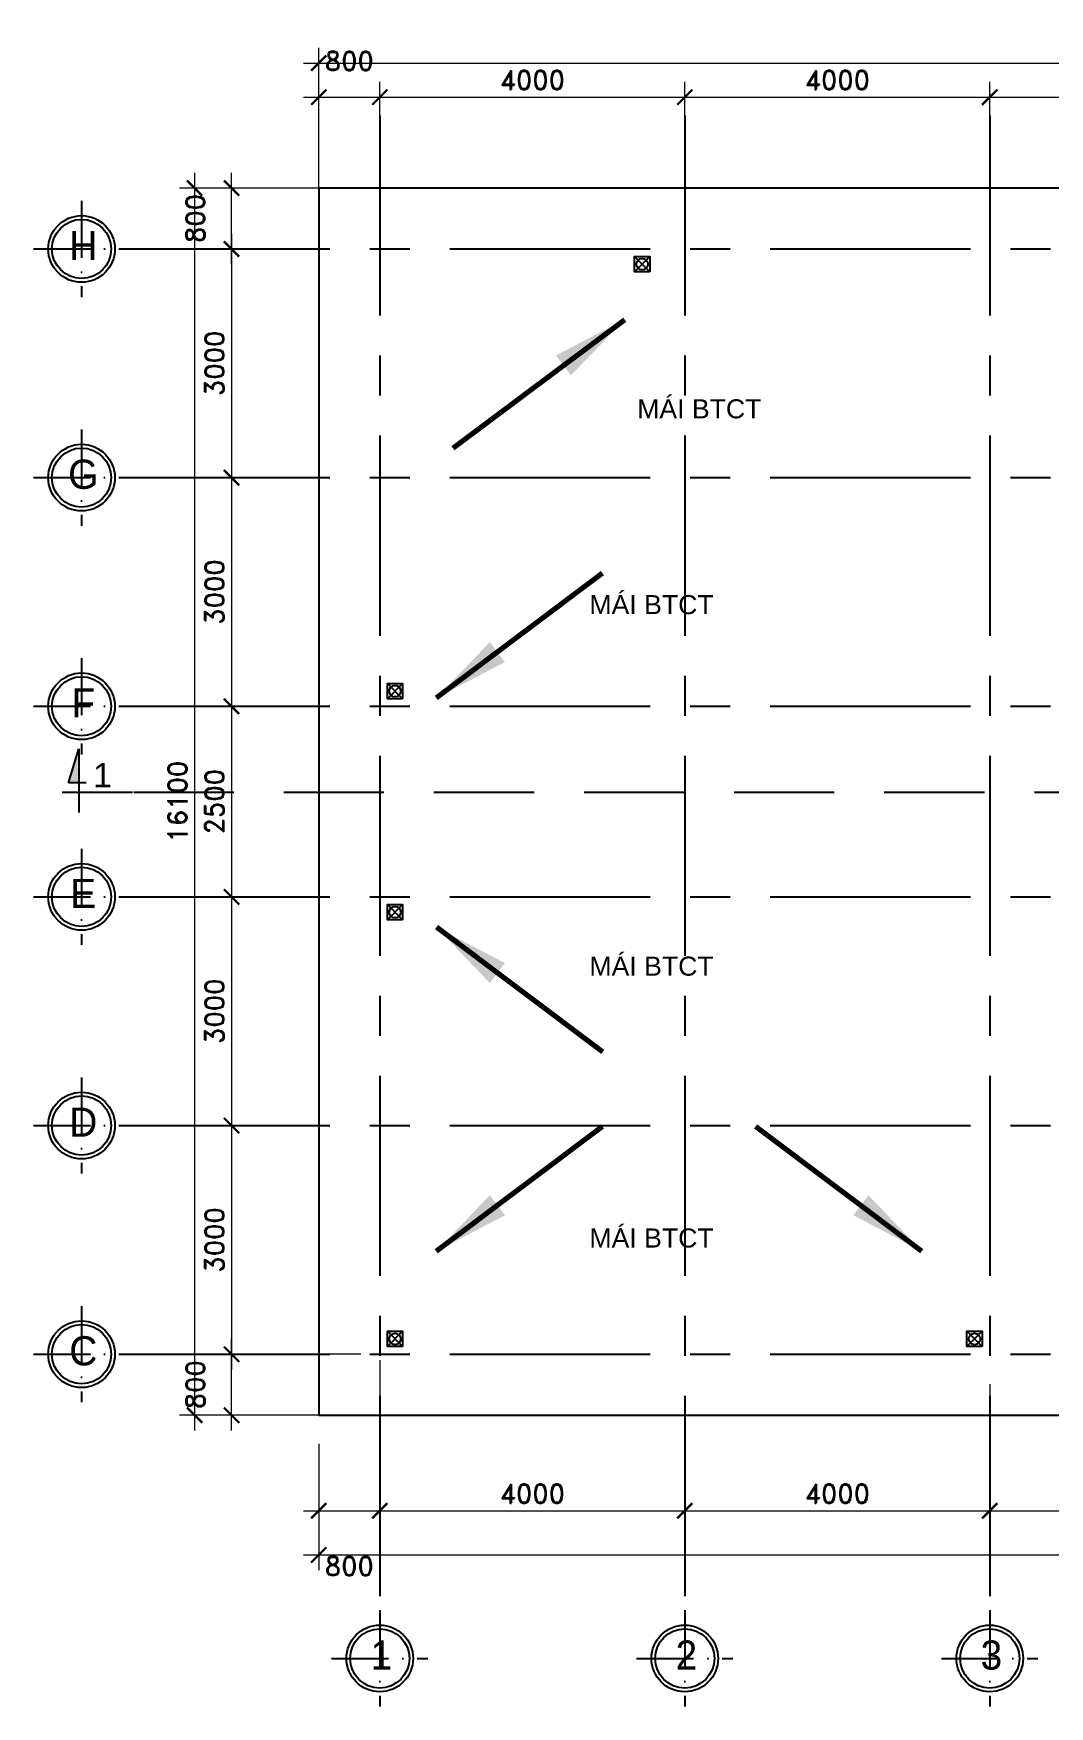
# Model space of a CAD drawing. Header units: inches. Extents: x 452443 to 881249, y 975131 to 1198310.
# Drawn here: x 844229 to 857555, y 1078814 to 1100764 of the extents above; entities that cross this region are included whole.
import ezdxf
from ezdxf.enums import TextEntityAlignment as Align

# ---------------------------------------------------------------- set-up
doc = ezdxf.new("R2010")
doc.units = ezdxf.units.IN
doc.header["$LTSCALE"] = 3.5
doc.header["$MEASUREMENT"] = 0
for name, pattern in [('ACAD_ISO10W100', [18, 12, -3, 0, -3]), ('CENTER', [2, 1.25, -0.25, 0.25, -0.25]), ('HIDDEN', [0.375, 0.25, -0.125])]:
    doc.linetypes.add(name, pattern=pattern)
for name, color, linetype in [('DOOR-84', 84, 'Continuous'), ('hatch', 4, 'Continuous'), ('HATCH47', 47, 'Continuous'), ('Net thay', 140, 'Continuous'), ('Netcat', 5, 'Continuous'), ('NOI THAT', 42, 'Continuous'), ('phong', 2, 'Continuous'), ('text', 3, 'Continuous'), ('TEXT2', 7, 'Continuous'), ('thuocdo', 3, 'Continuous'), ('Truc', 252, 'Continuous'), ('VISIONABLE-LINE126', 126, 'Continuous')]:
    doc.layers.add(name, color=color, linetype=linetype)
doc.styles.add('romand', font='romand.shx')
doc.styles.add('STYLE5', font='VAVON_.TTF')
doc.styles.add('VNI-HELVE', font='VHELVEN0.TTF')
doc.dimstyles.new('TL100', dxfattribs={"dimscale": 100, "dimtxt": 2.5, "dimasz": 2, "dimexe": 2, "dimexo": 1, "dimgap": 1, "dimtad": 1, "dimdec": 0, "dimzin": 0, "dimdsep": 46, "dimtxsty": 'romand', "dimblk": 'ARCHTICK', "dimcen": 2, "dimdle": 2, "dimclrd": 256, "dimclre": 256, "dimclrt": 7, "dimadec": 0, "dimazin": 0, "dimtfac": 0.004, "dimtdec": 0, "dimtmove": 2, "dimatfit": 3, "dimfxl": 1, "dimtolj": 1, "dimtzin": 0, "dimlwd": 20, "dimlwe": 20, "dimarcsym": 1})

# ---------------------------------------------------------------- blocks, each defined once
blk = doc.blocks.new('thu-nuoc')
blk.add_lwpolyline([(0, -200), (-200, -200), (-200, 0), (0, 0)], close=True)
blk.add_circle((-100, -100), 75)
at = {"layer": 'hatch'}
for p, q in [((-200, 0), (0, -200)), ((0, 0), (-200, -200))]:
    blk.add_line(p, q, dxfattribs=at)
blk = doc.blocks.new('truc tron')
at = {"layer": 'DOOR-84', "linetype": 'ACAD_ISO10W100', "ltscale": 20}
for p, q in [((0, -710), (0, 710)), ((710, 0), (-710, 0))]:
    blk.add_line(p, q, dxfattribs=at)
at = {"layer": 'DOOR-84', "linetype": 'Continuous'}
blk.add_circle((0, 0), 492, dxfattribs=at)
at = {"layer": 'NOI THAT', "linetype": 'Continuous'}
blk.add_circle((0, 0), 437, dxfattribs=at)
blk = doc.blocks.new('dc')
at = {"layer": 'Netcat'}
blk.add_hatch(color=256, dxfattribs=at).paths.add_polyline_path([(828, 672), (828, 147), (989, 147)])
for p, q in [((828, 672), (828, -310)), ((989, 147), (828, 672)), ((0, 0), (1087, 0)), ((717, 147), (989, 147))]:
    blk.add_line(p, q, dxfattribs=at)
at = {"style": 'VNI-HELVE', "flags": 4}
blk.add_attdef('E', text='', height=375, dxfattribs=at).set_placement((482, 272), align=Align.MIDDLE_CENTER)
blk = doc.blocks.new('_ArchTick')
at = {"color": 0, "linetype": 'ByBlock', "const_width": 0.15}
blk.add_lwpolyline([(-0.5, -0.5), (0.5, 0.5)], dxfattribs=at)
blk = doc.blocks.new('*D2440')
at = {"layer": 'DEFPOINTS', "color": 0}
for p in [(848771, 1083460), (852771, 1081382), (852771, 1080705)]:
    blk.add_point(p, dxfattribs=at)
at = {"layer": 'thuocdo', "lineweight": 20}
for p, q in [((848771, 1083360), (848771, 1081182)), ((852771, 1080805), (852771, 1081582)), ((848571, 1081382), (852971, 1081382))]:
    blk.add_line(p, q, dxfattribs=at)
at = {"layer": 'thuocdo', "lineweight": 20, "xscale": 200, "yscale": 200, "zscale": 200, "rotation": 180}
blk.add_blockref('_ArchTick', (848771, 1081382), dxfattribs=at)
at = {"layer": 'thuocdo', "lineweight": 20, "xscale": 200, "yscale": 200, "zscale": 200}
blk.add_blockref('_ArchTick', (852771, 1081382), dxfattribs=at)
at = {"layer": 'thuocdo', "color": 7, "insert": (850771, 1081607), "char_height": 250, "attachment_point": 5, "style": 'romand'}
blk.add_mtext('\\A1;4000', dxfattribs=at)
blk = doc.blocks.new('*D2441')
at = {"layer": 'DEFPOINTS', "color": 0}
for p in [(856771, 1083143), (856771, 1081382), (852771, 1080705)]:
    blk.add_point(p, dxfattribs=at)
at = {"layer": 'thuocdo', "lineweight": 20}
for p, q in [((856771, 1083043), (856771, 1081182)), ((852771, 1080805), (852771, 1081582)), ((852571, 1081382), (856971, 1081382))]:
    blk.add_line(p, q, dxfattribs=at)
at = {"layer": 'thuocdo', "lineweight": 20, "xscale": 200, "yscale": 200, "zscale": 200, "rotation": 180}
blk.add_blockref('_ArchTick', (852771, 1081382), dxfattribs=at)
at = {"layer": 'thuocdo', "lineweight": 20, "xscale": 200, "yscale": 200, "zscale": 200}
blk.add_blockref('_ArchTick', (856771, 1081382), dxfattribs=at)
at = {"layer": 'thuocdo', "color": 7, "insert": (854771, 1081607), "char_height": 250, "attachment_point": 5, "style": 'romand'}
blk.add_mtext('\\A1;4000', dxfattribs=at)
blk = doc.blocks.new('*D2442')
at = {"layer": 'DEFPOINTS', "color": 0}
for p in [(856771, 1083143), (860771, 1083143), (860771, 1081382)]:
    blk.add_point(p, dxfattribs=at)
at = {"layer": 'thuocdo', "lineweight": 20}
for p, q in [((856771, 1083043), (856771, 1081182)), ((860771, 1083043), (860771, 1081182)), ((856571, 1081382), (860971, 1081382))]:
    blk.add_line(p, q, dxfattribs=at)
at = {"layer": 'thuocdo', "lineweight": 20, "xscale": 200, "yscale": 200, "zscale": 200, "rotation": 180}
blk.add_blockref('_ArchTick', (856771, 1081382), dxfattribs=at)
at = {"layer": 'thuocdo', "lineweight": 20, "xscale": 200, "yscale": 200, "zscale": 200}
blk.add_blockref('_ArchTick', (860771, 1081382), dxfattribs=at)
at = {"layer": 'thuocdo', "color": 7, "insert": (858771, 1081607), "char_height": 250, "attachment_point": 5, "style": 'romand'}
blk.add_mtext('\\A1;4000', dxfattribs=at)
blk = doc.blocks.new('*D2446')
at = {"layer": 'DEFPOINTS', "color": 0}
for p in [(847705, 1097936), (846827, 1094936), (847705, 1094936)]:
    blk.add_point(p, dxfattribs=at)
at = {"layer": 'thuocdo', "lineweight": 20}
for p, q in [((846827, 1098136), (846827, 1094736)), ((847605, 1097936), (846627, 1097936)), ((847605, 1094936), (846627, 1094936))]:
    blk.add_line(p, q, dxfattribs=at)
at = {"layer": 'thuocdo', "lineweight": 20, "xscale": 200, "yscale": 200, "zscale": 200}
for p, rotation in [((846827, 1097936), 90), ((846827, 1094936), 270)]:
    blk.add_blockref('_ArchTick', p, dxfattribs=dict(at, rotation=rotation))
at = {"layer": 'thuocdo', "color": 7, "insert": (846602, 1096436), "char_height": 250, "attachment_point": 5, "rotation": 90, "style": 'romand'}
blk.add_mtext('\\A1;3000', dxfattribs=at)
blk = doc.blocks.new('*D2447')
at = {"layer": 'DEFPOINTS', "color": 0}
for p in [(847705, 1094936), (846827, 1091936), (847132, 1091936)]:
    blk.add_point(p, dxfattribs=at)
at = {"layer": 'thuocdo', "lineweight": 20}
for p, q in [((846827, 1095136), (846827, 1091736)), ((847605, 1094936), (846627, 1094936)), ((847032, 1091936), (846627, 1091936))]:
    blk.add_line(p, q, dxfattribs=at)
at = {"layer": 'thuocdo', "lineweight": 20, "xscale": 200, "yscale": 200, "zscale": 200}
for p, rotation in [((846827, 1094936), 90), ((846827, 1091936), 270)]:
    blk.add_blockref('_ArchTick', p, dxfattribs=dict(at, rotation=rotation))
at = {"layer": 'thuocdo', "color": 7, "insert": (846602, 1093436), "char_height": 250, "attachment_point": 5, "rotation": 90, "style": 'romand'}
blk.add_mtext('\\A1;3000', dxfattribs=at)
blk = doc.blocks.new('*D2448')
at = {"layer": 'DEFPOINTS', "color": 0}
for p in [(847132, 1091936), (846827, 1089436), (847132, 1089436)]:
    blk.add_point(p, dxfattribs=at)
at = {"layer": 'thuocdo', "lineweight": 20}
for p, q in [((846827, 1092136), (846827, 1089236)), ((847032, 1091936), (846627, 1091936)), ((847032, 1089436), (846627, 1089436))]:
    blk.add_line(p, q, dxfattribs=at)
at = {"layer": 'thuocdo', "lineweight": 20, "xscale": 200, "yscale": 200, "zscale": 200}
for p, rotation in [((846827, 1091936), 90), ((846827, 1089436), 270)]:
    blk.add_blockref('_ArchTick', p, dxfattribs=dict(at, rotation=rotation))
at = {"layer": 'thuocdo', "color": 7, "insert": (846602, 1090686), "char_height": 250, "attachment_point": 5, "rotation": 90, "style": 'romand'}
blk.add_mtext('\\A1;2500', dxfattribs=at)
blk = doc.blocks.new('*D2449')
at = {"layer": 'DEFPOINTS', "color": 0}
for p in [(847132, 1089436), (846827, 1086436), (847772, 1086436)]:
    blk.add_point(p, dxfattribs=at)
at = {"layer": 'thuocdo', "lineweight": 20}
for p, q in [((846827, 1089636), (846827, 1086236)), ((847032, 1089436), (846627, 1089436)), ((847672, 1086436), (846627, 1086436))]:
    blk.add_line(p, q, dxfattribs=at)
at = {"layer": 'thuocdo', "lineweight": 20, "xscale": 200, "yscale": 200, "zscale": 200}
for p, rotation in [((846827, 1089436), 90), ((846827, 1086436), 270)]:
    blk.add_blockref('_ArchTick', p, dxfattribs=dict(at, rotation=rotation))
at = {"layer": 'thuocdo', "color": 7, "insert": (846602, 1087936), "char_height": 250, "attachment_point": 5, "rotation": 90, "style": 'romand'}
blk.add_mtext('\\A1;3000', dxfattribs=at)
blk = doc.blocks.new('*D2450')
at = {"layer": 'DEFPOINTS', "color": 0}
for p in [(847772, 1086436), (846827, 1083436), (848621, 1083436)]:
    blk.add_point(p, dxfattribs=at)
at = {"layer": 'thuocdo', "lineweight": 20}
for p, q in [((846827, 1086636), (846827, 1083236)), ((847672, 1086436), (846627, 1086436)), ((848521, 1083436), (846627, 1083436))]:
    blk.add_line(p, q, dxfattribs=at)
at = {"layer": 'thuocdo', "lineweight": 20, "xscale": 200, "yscale": 200, "zscale": 200}
for p, rotation in [((846827, 1086436), 90), ((846827, 1083436), 270)]:
    blk.add_blockref('_ArchTick', p, dxfattribs=dict(at, rotation=rotation))
at = {"layer": 'thuocdo', "color": 7, "insert": (846602, 1084936), "char_height": 250, "attachment_point": 5, "rotation": 90, "style": 'romand'}
blk.add_mtext('\\A1;3000', dxfattribs=at)
blk = doc.blocks.new('*D2451')
at = {"layer": 'DEFPOINTS', "color": 0}
for p in [(848408, 1098736), (846343, 1082636), (848175, 1082636)]:
    blk.add_point(p, dxfattribs=at)
at = {"layer": 'thuocdo', "lineweight": 20}
for p, q in [((846343, 1098936), (846343, 1082436)), ((848308, 1098736), (846143, 1098736)), ((848075, 1082636), (846143, 1082636))]:
    blk.add_line(p, q, dxfattribs=at)
at = {"layer": 'thuocdo', "lineweight": 20, "xscale": 200, "yscale": 200, "zscale": 200}
for p, rotation in [((846343, 1098736), 90), ((846343, 1082636), 270)]:
    blk.add_blockref('_ArchTick', p, dxfattribs=dict(at, rotation=rotation))
at = {"layer": 'thuocdo', "color": 7, "insert": (846118, 1090686), "char_height": 250, "attachment_point": 5, "rotation": 90, "style": 'romand'}
blk.add_mtext('\\A1;16100', dxfattribs=at)
blk = doc.blocks.new('*D2452')
at = {"layer": 'DEFPOINTS', "color": 0}
for p in [(847971, 1082361), (878071, 1082212), (878071, 1080803)]:
    blk.add_point(p, dxfattribs=at)
at = {"layer": 'thuocdo', "lineweight": 20}
for p, q in [((847971, 1082261), (847971, 1080603)), ((878071, 1082112), (878071, 1080603)), ((847771, 1080803), (878271, 1080803))]:
    blk.add_line(p, q, dxfattribs=at)
at = {"layer": 'thuocdo', "lineweight": 20, "xscale": 200, "yscale": 200, "zscale": 200, "rotation": 180}
blk.add_blockref('_ArchTick', (847971, 1080803), dxfattribs=at)
at = {"layer": 'thuocdo', "lineweight": 20, "xscale": 200, "yscale": 200, "zscale": 200}
blk.add_blockref('_ArchTick', (878071, 1080803), dxfattribs=at)
at = {"layer": 'thuocdo', "color": 7, "insert": (863021, 1081028), "char_height": 250, "attachment_point": 5, "style": 'romand'}
blk.add_mtext('\\A1;30100', dxfattribs=at)
blk = doc.blocks.new('*D2453')
at = {"layer": 'DEFPOINTS', "color": 0}
for p in [(878071, 1100375), (847971, 1098284), (878071, 1098284)]:
    blk.add_point(p, dxfattribs=at)
at = {"layer": 'thuocdo', "lineweight": 20}
for p, q in [((847771, 1100375), (878271, 1100375)), ((847971, 1098384), (847971, 1100575)), ((878071, 1098384), (878071, 1100575))]:
    blk.add_line(p, q, dxfattribs=at)
at = {"layer": 'thuocdo', "lineweight": 20, "xscale": 200, "yscale": 200, "zscale": 200, "rotation": 180}
blk.add_blockref('_ArchTick', (847971, 1100375), dxfattribs=at)
at = {"layer": 'thuocdo', "lineweight": 20, "xscale": 200, "yscale": 200, "zscale": 200}
blk.add_blockref('_ArchTick', (878071, 1100375), dxfattribs=at)
at = {"layer": 'thuocdo', "color": 7, "insert": (863021, 1100600), "char_height": 250, "attachment_point": 5, "style": 'romand'}
blk.add_mtext('\\A1;30100', dxfattribs=at)
blk = doc.blocks.new('*D2454')
at = {"layer": 'DEFPOINTS', "color": 0}
for p in [(852771, 1099928), (848771, 1097732), (852771, 1097732)]:
    blk.add_point(p, dxfattribs=at)
at = {"layer": 'thuocdo', "lineweight": 20}
for p, q in [((848571, 1099928), (852971, 1099928)), ((848771, 1097832), (848771, 1100128)), ((852771, 1097832), (852771, 1100128))]:
    blk.add_line(p, q, dxfattribs=at)
at = {"layer": 'thuocdo', "lineweight": 20, "xscale": 200, "yscale": 200, "zscale": 200, "rotation": 180}
blk.add_blockref('_ArchTick', (848771, 1099928), dxfattribs=at)
at = {"layer": 'thuocdo', "lineweight": 20, "xscale": 200, "yscale": 200, "zscale": 200}
blk.add_blockref('_ArchTick', (852771, 1099928), dxfattribs=at)
at = {"layer": 'thuocdo', "color": 7, "insert": (850771, 1100153), "char_height": 250, "attachment_point": 5, "style": 'romand'}
blk.add_mtext('\\A1;4000', dxfattribs=at)
blk = doc.blocks.new('*D2456')
at = {"layer": 'DEFPOINTS', "color": 0}
for p in [(856771, 1099928), (852771, 1097732), (856771, 1097845)]:
    blk.add_point(p, dxfattribs=at)
at = {"layer": 'thuocdo', "lineweight": 20}
for p, q in [((852571, 1099928), (856971, 1099928)), ((852771, 1097832), (852771, 1100128)), ((856771, 1097945), (856771, 1100128))]:
    blk.add_line(p, q, dxfattribs=at)
at = {"layer": 'thuocdo', "lineweight": 20, "xscale": 200, "yscale": 200, "zscale": 200, "rotation": 180}
blk.add_blockref('_ArchTick', (852771, 1099928), dxfattribs=at)
at = {"layer": 'thuocdo', "lineweight": 20, "xscale": 200, "yscale": 200, "zscale": 200}
blk.add_blockref('_ArchTick', (856771, 1099928), dxfattribs=at)
at = {"layer": 'thuocdo', "color": 7, "insert": (854771, 1100153), "char_height": 250, "attachment_point": 5, "style": 'romand'}
blk.add_mtext('\\A1;4000', dxfattribs=at)
blk = doc.blocks.new('*D2463')
at = {"layer": 'DEFPOINTS', "color": 0}
for p in [(846827, 1083436), (847908, 1083436), (847908, 1082636)]:
    blk.add_point(p, dxfattribs=at)
at = {"layer": 'thuocdo', "linetype": 'Continuous', "lineweight": 20}
for p, q in [((846827, 1082436), (846827, 1083636)), ((847808, 1083436), (846627, 1083436)), ((847808, 1082636), (846627, 1082636))]:
    blk.add_line(p, q, dxfattribs=at)
at = {"layer": 'thuocdo', "lineweight": 20, "xscale": 200, "yscale": 200, "zscale": 200}
for p, rotation in [((846827, 1083436), 90), ((846827, 1082636), 270)]:
    blk.add_blockref('_ArchTick', p, dxfattribs=dict(at, rotation=rotation))
at = {"layer": 'thuocdo', "color": 7, "insert": (846352, 1083036), "char_height": 250, "attachment_point": 5, "rotation": 90, "style": 'romand'}
blk.add_mtext('\\A1;800', dxfattribs=at)
blk = doc.blocks.new('*D2464')
at = {"layer": 'DEFPOINTS', "color": 0}
for p in [(846827, 1098736), (847971, 1098736), (847987, 1097936)]:
    blk.add_point(p, dxfattribs=at)
at = {"layer": 'thuocdo', "linetype": 'Continuous', "lineweight": 20}
for p, q in [((846827, 1097736), (846827, 1098936)), ((847871, 1098736), (846627, 1098736)), ((847887, 1097936), (846627, 1097936))]:
    blk.add_line(p, q, dxfattribs=at)
at = {"layer": 'thuocdo', "lineweight": 20, "xscale": 200, "yscale": 200, "zscale": 200}
for p, rotation in [((846827, 1098736), 90), ((846827, 1097936), 270)]:
    blk.add_blockref('_ArchTick', p, dxfattribs=dict(at, rotation=rotation))
at = {"layer": 'thuocdo', "color": 7, "insert": (846352, 1098336), "char_height": 250, "attachment_point": 5, "rotation": 90, "style": 'romand'}
blk.add_mtext('\\A1;800', dxfattribs=at)
blk = doc.blocks.new('*D2465')
at = {"layer": 'DEFPOINTS', "color": 0}
for p in [(848771, 1099928), (847971, 1098536), (848771, 1098536)]:
    blk.add_point(p, dxfattribs=at)
at = {"layer": 'thuocdo', "linetype": 'Continuous', "lineweight": 20}
for p, q in [((847771, 1099928), (848971, 1099928)), ((847971, 1098636), (847971, 1100128)), ((848771, 1098636), (848771, 1100128))]:
    blk.add_line(p, q, dxfattribs=at)
at = {"layer": 'thuocdo', "lineweight": 20, "xscale": 200, "yscale": 200, "zscale": 200, "rotation": 180}
blk.add_blockref('_ArchTick', (847971, 1099928), dxfattribs=at)
at = {"layer": 'thuocdo', "lineweight": 20, "xscale": 200, "yscale": 200, "zscale": 200}
blk.add_blockref('_ArchTick', (848771, 1099928), dxfattribs=at)
at = {"layer": 'thuocdo', "color": 7, "insert": (848371, 1100403), "char_height": 250, "attachment_point": 5, "style": 'romand'}
blk.add_mtext('\\A1;800', dxfattribs=at)
blk = doc.blocks.new('*D2468')
at = {"layer": 'DEFPOINTS', "color": 0}
for p in [(847971, 1082280), (848771, 1082280), (848771, 1081382)]:
    blk.add_point(p, dxfattribs=at)
at = {"layer": 'thuocdo', "linetype": 'Continuous', "lineweight": 20}
for p, q in [((847971, 1082180), (847971, 1081182)), ((848771, 1082180), (848771, 1081182)), ((847771, 1081382), (848971, 1081382))]:
    blk.add_line(p, q, dxfattribs=at)
at = {"layer": 'thuocdo', "lineweight": 20, "xscale": 200, "yscale": 200, "zscale": 200, "rotation": 180}
blk.add_blockref('_ArchTick', (847971, 1081382), dxfattribs=at)
at = {"layer": 'thuocdo', "lineweight": 20, "xscale": 200, "yscale": 200, "zscale": 200}
blk.add_blockref('_ArchTick', (848771, 1081382), dxfattribs=at)
at = {"layer": 'thuocdo', "color": 7, "insert": (848371, 1080657), "char_height": 250, "attachment_point": 5, "style": 'romand'}
blk.add_mtext('\\A1;800', dxfattribs=at)
blk = doc.blocks.new('*D2481')
at = {"layer": 'DEFPOINTS', "color": 0}
for p in [(860771, 1099928), (856771, 1098387), (860771, 1098387)]:
    blk.add_point(p, dxfattribs=at)
at = {"layer": 'thuocdo', "linetype": 'Continuous', "lineweight": 20}
for p, q in [((856571, 1099928), (860971, 1099928)), ((856771, 1098487), (856771, 1100128)), ((860771, 1098487), (860771, 1100128))]:
    blk.add_line(p, q, dxfattribs=at)
at = {"layer": 'thuocdo', "lineweight": 20, "xscale": 200, "yscale": 200, "zscale": 200, "rotation": 180}
blk.add_blockref('_ArchTick', (856771, 1099928), dxfattribs=at)
at = {"layer": 'thuocdo', "lineweight": 20, "xscale": 200, "yscale": 200, "zscale": 200}
blk.add_blockref('_ArchTick', (860771, 1099928), dxfattribs=at)
at = {"layer": 'thuocdo', "color": 7, "insert": (858771, 1100153), "char_height": 250, "attachment_point": 5, "style": 'romand'}
blk.add_mtext('\\A1;4000', dxfattribs=at)

msp = doc.modelspace()

# ---------------------------------------------------------------- linework, layer by layer
at = {"layer": 'HATCH47', "linetype": 'HIDDEN', "ltscale": 1500}
msp.add_lwpolyline([(880325.4, 1090806), (845529.4, 1090806)], dxfattribs=at)
at = {"layer": 'Net thay'}
msp.add_lwpolyline([(868070.6, 1082636.5), (878070.6, 1082636.5), (878070.6, 1098736.5), (847970.6, 1098736.5), (847970.6, 1082636.5)], close=True, dxfattribs=at)
at = {"layer": 'Truc', "linetype": 'CENTER', "ltscale": 600}
msp.add_line((856770.6, 1099688.2), (856770.6, 1080076.5), dxfattribs=at)
for points in [[(848770.6, 1099688.2), (848770.6, 1080076.5)], [(852770.6, 1099688.2), (852770.6, 1080076.5)], [(845491.7, 1097936.5), (879978.8, 1097936.5)], [(845491.7, 1094936.5), (879978.8, 1094936.5)], [(845491.7, 1091936.5), (879978.8, 1091936.5)], [(845491.7, 1089436.5), (879978.8, 1089436.5)], [(845491.7, 1086436.5), (879978.8, 1086436.5)], [(845491.7, 1083436.5), (879978.8, 1083436.5)]]:
    msp.add_lwpolyline(points, dxfattribs=at)

# ---------------------------------------------------------------- block references
for p in [(852311.1, 1097836.5), (849070.6, 1092236.5), (849070.6, 1089336.5), (849070.6, 1083736.5), (856670.6, 1083736.5)]:
    msp.add_blockref('thu-nuoc', p)
at = {"layer": 'phong'}
ref = msp.add_blockref('dc', (845529.4, 1090806), dxfattribs=dict(at, xscale=-0.8499999999767169, yscale=0.8499999999767169, zscale=0.8500000000058208))
ref.add_attrib('E', '1', dxfattribs={"layer": '0', "height": 318.8, "style": 'VNI-HELVE'}).set_placement((845133.3, 1091032.2), align=Align.MIDDLE_CENTER)
at = {"layer": 'VISIONABLE-LINE126', "linetype": 'Continuous', "xscale": 0.8886240000138059, "yscale": 0.8886240000138059, "zscale": 0.8886240000138059, "rotation": 180}
for p in [(844860.4, 1097936.5), (844860.4, 1094936.5), (844860.4, 1091936.5), (844860.4, 1089436.5), (844860.4, 1086436.5), (844860.4, 1083436.5), (848770.6, 1079445.2), (852770.6, 1079445.2), (856770.6, 1079445.2)]:
    msp.add_blockref('truc tron', p, dxfattribs=at)

# ---------------------------------------------------------------- texts
at = {"layer": 'text', "linetype": 'Continuous', "style": 'STYLE5'}
for s, p in [('H', (844882.2, 1097789.8)), ('G', (844882.2, 1094789.8)), ('F', (844882.2, 1091789.8)), ('E', (844882.2, 1089289.8)), ('D', (844882.2, 1086289.8)), ('C', (844882.2, 1083289.8)), ('1', (848792.4, 1079298.6)), ('2', (852792.4, 1079298.6)), ('3', (856792.4, 1079298.6))]:
    msp.add_text(s, height=382.5, dxfattribs=at).set_placement(p, align=Align.CENTER)
at = {"layer": 'TEXT2', "char_height": 250, "attachment_point": 1, "style": 'VNI-HELVE'}
for insert in [(852146.8, 1095964.2), (851520.3, 1093395.6), (851520.3, 1088652.6), (851520.3, 1085085.7)]:
    msp.add_mtext_dynamic_manual_height_columns('{\\C7;MAÙI BTCT}', width=4203.104, gutter_width=1000, heights=[0], dxfattribs=dict(at, insert=insert))

# ---------------------------------------------------------------- dimensions: what is measured, and where the dimension line sits
at = {"layer": 'thuocdo'}
for base, p1, p2, picture, middle in [((878070.6, 1100375), (847970.6, 1098284.5), (878070.6, 1098284.5), '*D2453', (863020.6, 1100600)), ((852770.6, 1099927.5), (848770.6, 1097731.6), (852770.6, 1097731.6), '*D2454', (850770.6, 1100152.5)), ((856770.6, 1099927.5), (852770.6, 1097731.6), (856770.6, 1097845.2), '*D2456', (854770.6, 1100152.5)), ((852770.6, 1081382.4), (848770.6, 1083460.5), (852770.6, 1080704.6), '*D2440', (850770.6, 1081607.4)), ((856770.6, 1081382.4), (852770.6, 1080704.6), (856770.6, 1083143.2), '*D2441', (854770.6, 1081607.4)), ((860770.6, 1081382.4), (856770.6, 1083143.2), (860770.6, 1083143.2), '*D2442', (858770.6, 1081607.4)), ((878070.6, 1080803.1), (847970.6, 1082361.2), (878070.6, 1082211.8), '*D2452', (863020.6, 1081028.1))]:
    dim = msp.add_linear_dim(base=base, p1=p1, p2=p2, dimstyle='TL100', override={"dimarcsym": 1}, dxfattribs=at)
    dim.commit()
    dim.dimension.update_dxf_attribs({"geometry": picture, "text_midpoint": middle})
for base, p1, p2, picture, middle in [((848770.6, 1099927.5), (847970.6, 1098536.4), (848770.6, 1098536.4), '*D2465', (848370.6, 1100402.5)), ((860770.6, 1099927.5), (856770.6, 1098387), (860770.6, 1098387), '*D2481', (858770.6, 1100152.5)), ((848770.6, 1081382.4), (847970.6, 1082280), (848770.6, 1082280), '*D2468', (848370.6, 1080657.4))]:
    dim = msp.add_linear_dim(base=base, p1=p1, p2=p2, dimstyle='TL100', dxfattribs=at)
    dim.commit()
    dim.dimension.update_dxf_attribs({"geometry": picture, "text_midpoint": middle})
for base, p1, p2, picture, middle in [((846342.7, 1082636.5), (848407.7, 1098736.5), (848174.8, 1082636.5), '*D2451', (846117.7, 1090686.5)), ((846827, 1094936.5), (847705, 1097936.5), (847705, 1094936.5), '*D2446', (846602, 1096436.5)), ((846827, 1091936.5), (847705, 1094936.5), (847132.4, 1091936.5), '*D2447', (846602, 1093436.5)), ((846827, 1089436.5), (847132.4, 1091936.5), (847132.4, 1089436.5), '*D2448', (846602, 1090686.5)), ((846827, 1086436.5), (847132.4, 1089436.5), (847771.9, 1086436.5), '*D2449', (846602, 1087936.5)), ((846827, 1083436.5), (847771.9, 1086436.5), (848620.6, 1083436.5), '*D2450', (846602, 1084936.5))]:
    dim = msp.add_linear_dim(base=base, p1=p1, p2=p2, angle=90, dimstyle='TL100', override={"dimarcsym": 1}, dxfattribs=at)
    dim.commit()
    dim.dimension.update_dxf_attribs({"geometry": picture, "text_midpoint": middle})
for base, p1, p2, picture, middle in [((846827, 1098736.5), (847986.7, 1097936.5), (847970.6, 1098736.5), '*D2464', (846352, 1098336.5)), ((846827, 1083436.5), (847907.9, 1082636.5), (847907.9, 1083436.5), '*D2463', (846352, 1083036.5))]:
    dim = msp.add_linear_dim(base=base, p1=p1, p2=p2, angle=90, dimstyle='TL100', dxfattribs=at)
    dim.commit()
    dim.dimension.update_dxf_attribs({"geometry": picture, "text_midpoint": middle})

# ---------------------------------------------------------------- leaders
at = {"layer": 'Net thay'}
for points in [[(851979.4, 1097008.4), (849730.6, 1095322.2)], [(849514.3, 1092047.3), (851689.9, 1093683.5)], [(849514.3, 1089038.3), (851689.9, 1087402.1)], [(849514.3, 1084789.3), (851689.9, 1086425.5)], [(855880.1, 1084789.3), (853704.5, 1086425.5)]]:
    msp.add_leader(points, dimstyle='TL100', override={"dimasz": 10, "dimtad": 0, "dimfxl": 10, "dimlwd": 65535, "dimarcsym": 1}, dxfattribs=at)

doc.saveas('drawing.dxf')
